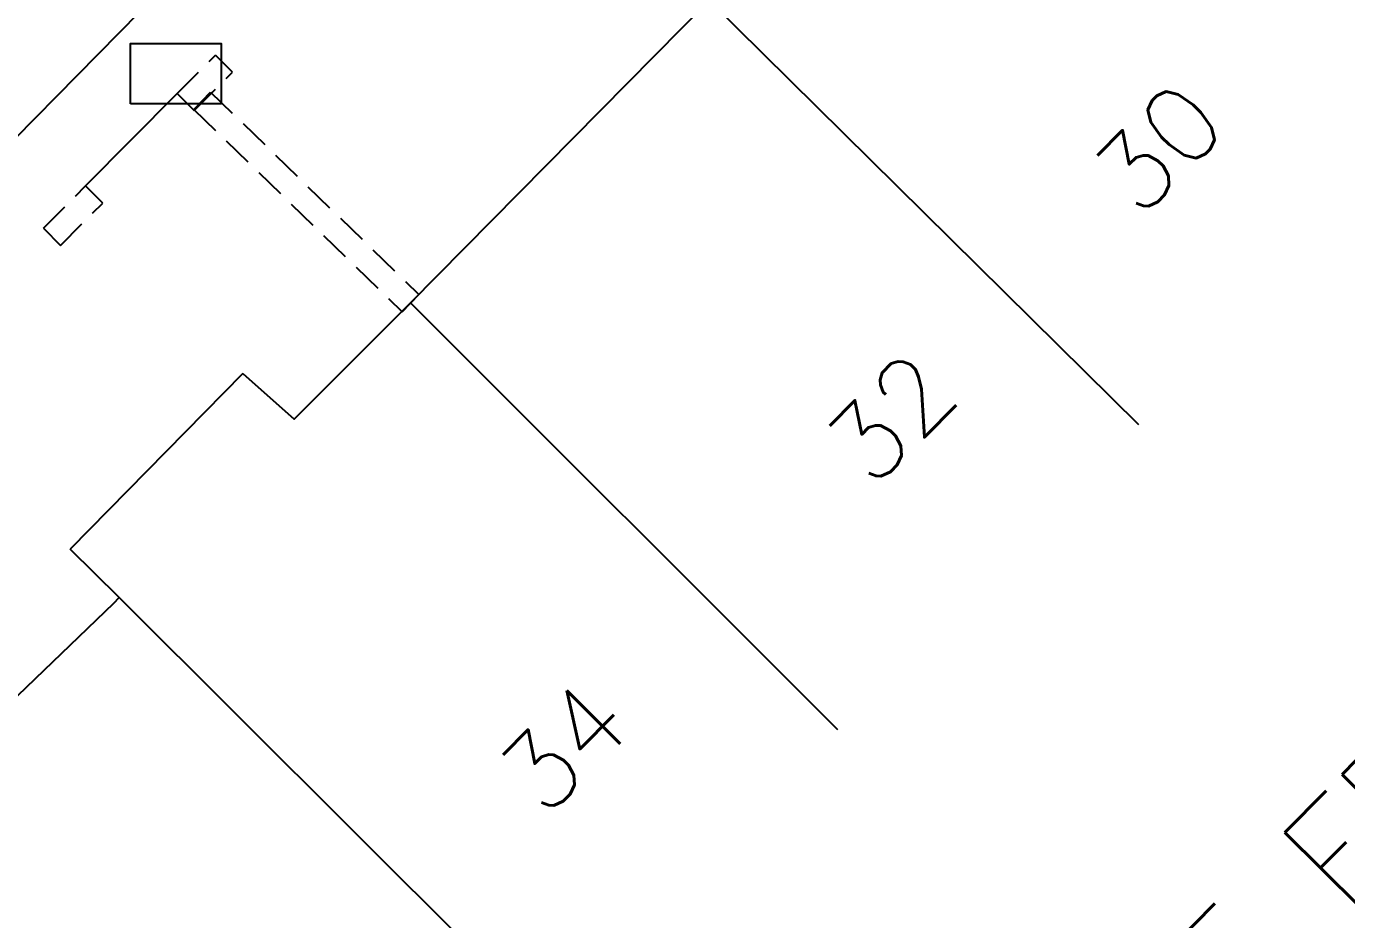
# Model space of a CAD drawing. Header units: millimetres. Extents: x 133000 to 134000, y 143000 to 144000.
# Drawn here: x 133299.06 to 133320.94, y 143731.81 to 143746.61 of the extents above; entities that cross this region are included whole.
import ezdxf
from ezdxf.enums import TextEntityAlignment as Align

# ---------------------------------------------------------------- set-up
doc = ezdxf.new("R2010")
doc.units = ezdxf.units.MM
doc.linetypes.add('DASHED', pattern=[0.75, 0.5, -0.25])
doc.layers.get('0').update_dxf_attribs({"linetype": 'CONTINUOUS'})
for name, color, linetype in [('W0008', 7, 'CONTINUOUS'), ('W0100', 7, 'CONTINUOUS'), ('W0105', 7, 'CONTINUOUS'), ('W0112', 1, 'DASHED'), ('W0989', 7, 'CONTINUOUS'), ('W0991', 7, 'CONTINUOUS'), ('W1102', 7, 'CONTINUOUS'), ('W1471', 7, 'CONTINUOUS')]:
    doc.layers.add(name, color=color, linetype=linetype)
doc.styles.get("Standard").update_dxf_attribs({"font": 'romans.shx', "width": 0.85})

# ---------------------------------------------------------------- blocks, each defined once
blk = doc.blocks.new('T1471')
at = {"color": 0, "linetype": 'Continuous', "flags": 128}
blk.add_lwpolyline([(-0.75, -0.5), (-0.75, 0.5), (0.75, 0.5), (0.75, -0.5), (-0.75, -0.5)], dxfattribs=at)

msp = doc.modelspace()

# ---------------------------------------------------------------- linework, layer by layer
at = {"layer": 'W0008'}
msp.add_lwpolyline([(133343.576, 143813.071), (133340.673, 143807.567), (133338.368, 143803.159), (133336.479, 143799.484), (133331.006, 143789.12), (133325.323, 143778.341), (133321.957, 143771.959), (133319.532, 143767.464), (133317.992, 143764.944), (133316.92, 143763.282), (133316.66, 143762.981), (133315.442, 143761.585), (133294.028, 143739.836), (133289.505, 143735.282), (133285.301, 143731.068)], dxfattribs=at)
at = {"layer": 'W0100'}
msp.add_line((133302.647, 143740.86), (133299.786, 143737.947), dxfattribs=at)
for points in [[(133302.647, 143740.86), (133303.502, 143740.098), (133305.429, 143742.026), (133310.379, 143747.039)], [(133298.779, 143735.382), (133300.513, 143737.051), (133300.601, 143737.144), (133299.786, 143737.947)]]:
    msp.add_lwpolyline(points, dxfattribs=at)
at = {"layer": 'W0105'}
msp.add_line((133300.041, 143743.968), (133301.56, 143745.5), dxfattribs=at)
at = {"layer": 'W0112'}
for points in [[(133301.559, 143745.5), (133301.841, 143745.216), (133302.479, 143745.849), (133302.198, 143746.133), (133302.198, 143746.133), (133302.198, 143746.133), (133302.198, 143746.133), (133302.198, 143746.133), (133302.198, 143746.133), (133302.198, 143746.133), (133302.198, 143746.133), (133302.198, 143746.133), (133302.198, 143746.133), (133302.198, 143746.133), (133302.198, 143746.133), (133302.198, 143746.133), (133302.198, 143746.133), (133302.198, 143746.133), (133302.198, 143746.133), (133302.198, 143746.133), (133302.198, 143746.133), (133302.198, 143746.133), (133302.198, 143746.133), (133302.198, 143746.133), (133302.198, 143746.133), (133302.198, 143746.133), (133302.198, 143746.133), (133302.198, 143746.133), (133302.198, 143746.133), (133302.198, 143746.133), (133302.198, 143746.133), (133302.198, 143746.133), (133302.198, 143746.133), (133302.198, 143746.133), (133302.198, 143746.133), (133302.198, 143746.133), (133302.198, 143746.133), (133302.198, 143746.133), (133302.198, 143746.133), (133302.198, 143746.133), (133302.198, 143746.133), (133302.198, 143746.133), (133302.198, 143746.133), (133302.198, 143746.133), (133302.198, 143746.133), (133302.198, 143746.133), (133302.198, 143746.133), (133302.198, 143746.133), (133302.198, 143746.133), (133302.198, 143746.133), (133302.198, 143746.133), (133302.198, 143746.133), (133302.198, 143746.133), (133302.198, 143746.133), (133302.198, 143746.133), (133302.198, 143746.133), (133302.198, 143746.133), (133302.198, 143746.133), (133302.198, 143746.133), (133302.198, 143746.133), (133302.198, 143746.133), (133302.198, 143746.133), (133302.198, 143746.133), (133302.198, 143746.133), (133302.198, 143746.133), (133302.198, 143746.133), (133302.198, 143746.133), (133302.198, 143746.133), (133302.198, 143746.133), (133302.198, 143746.133), (133302.198, 143746.133), (133302.198, 143746.133), (133302.198, 143746.133), (133302.198, 143746.133), (133302.198, 143746.133), (133302.198, 143746.133), (133302.198, 143746.133), (133302.198, 143746.133), (133302.198, 143746.133), (133302.198, 143746.133), (133302.198, 143746.133), (133302.198, 143746.133), (133302.198, 143746.133), (133302.198, 143746.133), (133302.198, 143746.133), (133302.198, 143746.133), (133302.198, 143746.133), (133302.198, 143746.133), (133302.198, 143746.133), (133302.198, 143746.133), (133302.198, 143746.133), (133302.198, 143746.133), (133302.198, 143746.133), (133302.198, 143746.133), (133302.198, 143746.133), (133302.198, 143746.133), (133302.198, 143746.133), (133302.198, 143746.133), (133302.198, 143746.133), (133302.198, 143746.133), (133302.198, 143746.133), (133302.198, 143746.133), (133302.198, 143746.133), (133302.198, 143746.133), (133302.198, 143746.133), (133302.198, 143746.133), (133302.198, 143746.133), (133302.198, 143746.133), (133302.198, 143746.133), (133302.198, 143746.133), (133302.198, 143746.133), (133302.198, 143746.133), (133302.198, 143746.133), (133302.198, 143746.133), (133302.198, 143746.133), (133302.198, 143746.133), (133302.198, 143746.133), (133302.198, 143746.133), (133302.198, 143746.133), (133302.198, 143746.133)], [(133301.559, 143745.5), (133302.198, 143746.133), (133302.198, 143746.133), (133302.198, 143746.133), (133302.198, 143746.133), (133302.198, 143746.133), (133302.198, 143746.133), (133302.198, 143746.133), (133302.198, 143746.133), (133302.198, 143746.133), (133302.198, 143746.133), (133302.198, 143746.133), (133302.198, 143746.133), (133302.198, 143746.133), (133302.198, 143746.133), (133302.198, 143746.133), (133302.198, 143746.133), (133302.198, 143746.133), (133302.198, 143746.133), (133302.198, 143746.133), (133302.198, 143746.133), (133302.198, 143746.133), (133302.198, 143746.133), (133302.198, 143746.133), (133302.198, 143746.133), (133302.198, 143746.133), (133302.198, 143746.133), (133302.198, 143746.133), (133302.198, 143746.133), (133302.198, 143746.133), (133302.198, 143746.133), (133302.198, 143746.133), (133302.198, 143746.133), (133302.198, 143746.133), (133302.198, 143746.133), (133302.198, 143746.133), (133302.198, 143746.133), (133302.198, 143746.133), (133302.198, 143746.133), (133302.198, 143746.133), (133302.198, 143746.133), (133302.198, 143746.133), (133302.198, 143746.133), (133302.198, 143746.133), (133302.198, 143746.133), (133302.198, 143746.133), (133302.198, 143746.133), (133302.198, 143746.133), (133302.198, 143746.133), (133302.198, 143746.133), (133302.198, 143746.133), (133302.198, 143746.133), (133302.198, 143746.133), (133302.198, 143746.133), (133302.198, 143746.133), (133302.198, 143746.133), (133302.198, 143746.133), (133302.198, 143746.133), (133302.198, 143746.133), (133302.198, 143746.133), (133302.198, 143746.133), (133302.198, 143746.133), (133302.198, 143746.133), (133302.198, 143746.133), (133302.198, 143746.133), (133302.198, 143746.133), (133302.198, 143746.133), (133302.198, 143746.133), (133302.198, 143746.133), (133302.198, 143746.133), (133302.198, 143746.133), (133302.198, 143746.133), (133302.198, 143746.133), (133302.198, 143746.133), (133302.198, 143746.133), (133302.198, 143746.133), (133302.198, 143746.133), (133302.198, 143746.133), (133302.198, 143746.133), (133302.198, 143746.133), (133302.198, 143746.133), (133302.198, 143746.133), (133302.198, 143746.133), (133302.198, 143746.133), (133302.198, 143746.133), (133302.198, 143746.133), (133302.198, 143746.133), (133302.198, 143746.133), (133302.198, 143746.133), (133302.198, 143746.133), (133302.198, 143746.133), (133302.198, 143746.133), (133302.198, 143746.133), (133302.198, 143746.133), (133302.198, 143746.133), (133302.198, 143746.133), (133302.198, 143746.133), (133302.198, 143746.133), (133302.198, 143746.133), (133302.198, 143746.133), (133302.198, 143746.133), (133302.198, 143746.133), (133302.198, 143746.133), (133302.198, 143746.133), (133302.198, 143746.133), (133302.198, 143746.133), (133302.198, 143746.133), (133302.198, 143746.133), (133302.198, 143746.133), (133302.198, 143746.133), (133302.198, 143746.133), (133302.198, 143746.133), (133302.198, 143746.133), (133302.198, 143746.133), (133302.198, 143746.133), (133302.198, 143746.133), (133302.198, 143746.133), (133302.198, 143746.133), (133302.198, 143746.133), (133302.198, 143746.133)], [(133301.837, 143745.234), (133302.116, 143745.521), (133305.567, 143742.167), (133305.428, 143742.023), (133305.428, 143742.023), (133305.428, 143742.023), (133305.428, 143742.023), (133305.428, 143742.023), (133305.428, 143742.023), (133305.428, 143742.023), (133305.428, 143742.023), (133305.428, 143742.023), (133305.428, 143742.023), (133305.428, 143742.023), (133305.428, 143742.023), (133305.428, 143742.023), (133305.428, 143742.023), (133305.428, 143742.023), (133305.428, 143742.023), (133305.428, 143742.023), (133305.428, 143742.023), (133305.428, 143742.023), (133305.428, 143742.023), (133305.428, 143742.023), (133305.428, 143742.023), (133305.428, 143742.023), (133305.428, 143742.023), (133305.428, 143742.023), (133305.428, 143742.023), (133305.428, 143742.023), (133305.428, 143742.023), (133305.428, 143742.023), (133305.428, 143742.023), (133305.428, 143742.023), (133305.428, 143742.023), (133305.428, 143742.023), (133305.428, 143742.023), (133305.428, 143742.023), (133305.428, 143742.023), (133305.428, 143742.023), (133305.428, 143742.023), (133305.428, 143742.023), (133305.428, 143742.023), (133305.428, 143742.023), (133305.428, 143742.023), (133305.428, 143742.023), (133305.428, 143742.023), (133305.428, 143742.023), (133305.428, 143742.023), (133305.428, 143742.023), (133305.428, 143742.023), (133305.428, 143742.023), (133305.428, 143742.023), (133305.428, 143742.023), (133305.428, 143742.023), (133305.428, 143742.023), (133305.428, 143742.023), (133305.428, 143742.023), (133305.428, 143742.023), (133305.428, 143742.023), (133305.428, 143742.023), (133305.428, 143742.023), (133305.428, 143742.023), (133305.428, 143742.023), (133305.428, 143742.023), (133305.428, 143742.023), (133305.428, 143742.023), (133305.428, 143742.023), (133305.428, 143742.023), (133305.428, 143742.023), (133305.428, 143742.023), (133305.428, 143742.023), (133305.428, 143742.023), (133305.428, 143742.023), (133305.428, 143742.023), (133305.428, 143742.023), (133305.428, 143742.023), (133305.428, 143742.023), (133305.428, 143742.023), (133305.428, 143742.023), (133305.428, 143742.023), (133305.428, 143742.023), (133305.428, 143742.023), (133305.428, 143742.023), (133305.428, 143742.023), (133305.428, 143742.023), (133305.428, 143742.023), (133305.428, 143742.023), (133305.428, 143742.023), (133305.428, 143742.023), (133305.428, 143742.023), (133305.428, 143742.023), (133305.428, 143742.023), (133305.428, 143742.023), (133305.428, 143742.023), (133305.428, 143742.023), (133305.428, 143742.023), (133305.428, 143742.023), (133305.428, 143742.023), (133305.428, 143742.023), (133305.428, 143742.023), (133305.428, 143742.023), (133305.428, 143742.023), (133305.428, 143742.023), (133305.428, 143742.023), (133305.428, 143742.023), (133305.428, 143742.023), (133305.428, 143742.023), (133305.428, 143742.023), (133305.428, 143742.023), (133305.428, 143742.023), (133305.428, 143742.023), (133305.428, 143742.023), (133305.428, 143742.023), (133305.428, 143742.023), (133305.428, 143742.023), (133305.428, 143742.023), (133305.428, 143742.023), (133305.428, 143742.023), (133305.428, 143742.023)], [(133301.837, 143745.234), (133305.288, 143741.88), (133305.428, 143742.023), (133305.428, 143742.023), (133305.428, 143742.023), (133305.428, 143742.023), (133305.428, 143742.023), (133305.428, 143742.023), (133305.428, 143742.023), (133305.428, 143742.023), (133305.428, 143742.023), (133305.428, 143742.023), (133305.428, 143742.023), (133305.428, 143742.023), (133305.428, 143742.023), (133305.428, 143742.023), (133305.428, 143742.023), (133305.428, 143742.023), (133305.428, 143742.023), (133305.428, 143742.023), (133305.428, 143742.023), (133305.428, 143742.023), (133305.428, 143742.023), (133305.428, 143742.023), (133305.428, 143742.023), (133305.428, 143742.023), (133305.428, 143742.023), (133305.428, 143742.023), (133305.428, 143742.023), (133305.428, 143742.023), (133305.428, 143742.023), (133305.428, 143742.023), (133305.428, 143742.023), (133305.428, 143742.023), (133305.428, 143742.023), (133305.428, 143742.023), (133305.428, 143742.023), (133305.428, 143742.023), (133305.428, 143742.023), (133305.428, 143742.023), (133305.428, 143742.023), (133305.428, 143742.023), (133305.428, 143742.023), (133305.428, 143742.023), (133305.428, 143742.023), (133305.428, 143742.023), (133305.428, 143742.023), (133305.428, 143742.023), (133305.428, 143742.023), (133305.428, 143742.023), (133305.428, 143742.023), (133305.428, 143742.023), (133305.428, 143742.023), (133305.428, 143742.023), (133305.428, 143742.023), (133305.428, 143742.023), (133305.428, 143742.023), (133305.428, 143742.023), (133305.428, 143742.023), (133305.428, 143742.023), (133305.428, 143742.023), (133305.428, 143742.023), (133305.428, 143742.023), (133305.428, 143742.023), (133305.428, 143742.023), (133305.428, 143742.023), (133305.428, 143742.023), (133305.428, 143742.023), (133305.428, 143742.023), (133305.428, 143742.023), (133305.428, 143742.023), (133305.428, 143742.023), (133305.428, 143742.023), (133305.428, 143742.023), (133305.428, 143742.023), (133305.428, 143742.023), (133305.428, 143742.023), (133305.428, 143742.023), (133305.428, 143742.023), (133305.428, 143742.023), (133305.428, 143742.023), (133305.428, 143742.023), (133305.428, 143742.023), (133305.428, 143742.023), (133305.428, 143742.023), (133305.428, 143742.023), (133305.428, 143742.023), (133305.428, 143742.023), (133305.428, 143742.023), (133305.428, 143742.023), (133305.428, 143742.023), (133305.428, 143742.023), (133305.428, 143742.023), (133305.428, 143742.023), (133305.428, 143742.023), (133305.428, 143742.023), (133305.428, 143742.023), (133305.428, 143742.023), (133305.428, 143742.023), (133305.428, 143742.023), (133305.428, 143742.023), (133305.428, 143742.023), (133305.428, 143742.023), (133305.428, 143742.023), (133305.428, 143742.023), (133305.428, 143742.023), (133305.428, 143742.023), (133305.428, 143742.023), (133305.428, 143742.023), (133305.428, 143742.023), (133305.428, 143742.023), (133305.428, 143742.023), (133305.428, 143742.023), (133305.428, 143742.023), (133305.428, 143742.023), (133305.428, 143742.023), (133305.428, 143742.023), (133305.428, 143742.023), (133305.428, 143742.023), (133305.428, 143742.023)], [(133299.345, 143743.264), (133299.628, 143742.981), (133300.327, 143743.682), (133300.044, 143743.965), (133300.044, 143743.965), (133300.044, 143743.965), (133300.044, 143743.965), (133300.044, 143743.965), (133300.044, 143743.965), (133300.044, 143743.965), (133300.044, 143743.965), (133300.044, 143743.965), (133300.044, 143743.965), (133300.044, 143743.965), (133300.044, 143743.965), (133300.044, 143743.965), (133300.044, 143743.965), (133300.044, 143743.965), (133300.044, 143743.965), (133300.044, 143743.965), (133300.044, 143743.965), (133300.044, 143743.965), (133300.044, 143743.965), (133300.044, 143743.965), (133300.044, 143743.965), (133300.044, 143743.965), (133300.044, 143743.965), (133300.044, 143743.965), (133300.044, 143743.965), (133300.044, 143743.965), (133300.044, 143743.965), (133300.044, 143743.965), (133300.044, 143743.965), (133300.044, 143743.965), (133300.044, 143743.965), (133300.044, 143743.965), (133300.044, 143743.965), (133300.044, 143743.965), (133300.044, 143743.965), (133300.044, 143743.965), (133300.044, 143743.965), (133300.044, 143743.965), (133300.044, 143743.965), (133300.044, 143743.965), (133300.044, 143743.965), (133300.044, 143743.965), (133300.044, 143743.965), (133300.044, 143743.965), (133300.044, 143743.965), (133300.044, 143743.965), (133300.044, 143743.965), (133300.044, 143743.965), (133300.044, 143743.965), (133300.044, 143743.965), (133300.044, 143743.965), (133300.044, 143743.965), (133300.044, 143743.965), (133300.044, 143743.965), (133300.044, 143743.965), (133300.044, 143743.965), (133300.044, 143743.965), (133300.044, 143743.965), (133300.044, 143743.965), (133300.044, 143743.965), (133300.044, 143743.965), (133300.044, 143743.965), (133300.044, 143743.965), (133300.044, 143743.965), (133300.044, 143743.965), (133300.044, 143743.965), (133300.044, 143743.965), (133300.044, 143743.965), (133300.044, 143743.965), (133300.044, 143743.965), (133300.044, 143743.965), (133300.044, 143743.965), (133300.044, 143743.965), (133300.044, 143743.965), (133300.044, 143743.965), (133300.044, 143743.965), (133300.044, 143743.965), (133300.044, 143743.965), (133300.044, 143743.965), (133300.044, 143743.965), (133300.044, 143743.965), (133300.044, 143743.965), (133300.044, 143743.965), (133300.044, 143743.965), (133300.044, 143743.965), (133300.044, 143743.965), (133300.044, 143743.965), (133300.044, 143743.965), (133300.044, 143743.965), (133300.044, 143743.965), (133300.044, 143743.965), (133300.044, 143743.965), (133300.044, 143743.965), (133300.044, 143743.965), (133300.044, 143743.965), (133300.044, 143743.965), (133300.044, 143743.965), (133300.044, 143743.965), (133300.044, 143743.965), (133300.044, 143743.965), (133300.044, 143743.965), (133300.044, 143743.965), (133300.044, 143743.965), (133300.044, 143743.965), (133300.044, 143743.965), (133300.044, 143743.965), (133300.044, 143743.965), (133300.044, 143743.965), (133300.044, 143743.965), (133300.044, 143743.965), (133300.044, 143743.965), (133300.044, 143743.965), (133300.044, 143743.965), (133300.044, 143743.965), (133300.044, 143743.965), (133300.044, 143743.965)], [(133299.345, 143743.264), (133300.044, 143743.965), (133300.044, 143743.965), (133300.044, 143743.965), (133300.044, 143743.965), (133300.044, 143743.965), (133300.044, 143743.965), (133300.044, 143743.965), (133300.044, 143743.965), (133300.044, 143743.965), (133300.044, 143743.965), (133300.044, 143743.965), (133300.044, 143743.965), (133300.044, 143743.965), (133300.044, 143743.965), (133300.044, 143743.965), (133300.044, 143743.965), (133300.044, 143743.965), (133300.044, 143743.965), (133300.044, 143743.965), (133300.044, 143743.965), (133300.044, 143743.965), (133300.044, 143743.965), (133300.044, 143743.965), (133300.044, 143743.965), (133300.044, 143743.965), (133300.044, 143743.965), (133300.044, 143743.965), (133300.044, 143743.965), (133300.044, 143743.965), (133300.044, 143743.965), (133300.044, 143743.965), (133300.044, 143743.965), (133300.044, 143743.965), (133300.044, 143743.965), (133300.044, 143743.965), (133300.044, 143743.965), (133300.044, 143743.965), (133300.044, 143743.965), (133300.044, 143743.965), (133300.044, 143743.965), (133300.044, 143743.965), (133300.044, 143743.965), (133300.044, 143743.965), (133300.044, 143743.965), (133300.044, 143743.965), (133300.044, 143743.965), (133300.044, 143743.965), (133300.044, 143743.965), (133300.044, 143743.965), (133300.044, 143743.965), (133300.044, 143743.965), (133300.044, 143743.965), (133300.044, 143743.965), (133300.044, 143743.965), (133300.044, 143743.965), (133300.044, 143743.965), (133300.044, 143743.965), (133300.044, 143743.965), (133300.044, 143743.965), (133300.044, 143743.965), (133300.044, 143743.965), (133300.044, 143743.965), (133300.044, 143743.965), (133300.044, 143743.965), (133300.044, 143743.965), (133300.044, 143743.965), (133300.044, 143743.965), (133300.044, 143743.965), (133300.044, 143743.965), (133300.044, 143743.965), (133300.044, 143743.965), (133300.044, 143743.965), (133300.044, 143743.965), (133300.044, 143743.965), (133300.044, 143743.965), (133300.044, 143743.965), (133300.044, 143743.965), (133300.044, 143743.965), (133300.044, 143743.965), (133300.044, 143743.965), (133300.044, 143743.965), (133300.044, 143743.965), (133300.044, 143743.965), (133300.044, 143743.965), (133300.044, 143743.965), (133300.044, 143743.965), (133300.044, 143743.965), (133300.044, 143743.965), (133300.044, 143743.965), (133300.044, 143743.965), (133300.044, 143743.965), (133300.044, 143743.965), (133300.044, 143743.965), (133300.044, 143743.965), (133300.044, 143743.965), (133300.044, 143743.965), (133300.044, 143743.965), (133300.044, 143743.965), (133300.044, 143743.965), (133300.044, 143743.965), (133300.044, 143743.965), (133300.044, 143743.965), (133300.044, 143743.965), (133300.044, 143743.965), (133300.044, 143743.965), (133300.044, 143743.965), (133300.044, 143743.965), (133300.044, 143743.965), (133300.044, 143743.965), (133300.044, 143743.965), (133300.044, 143743.965), (133300.044, 143743.965), (133300.044, 143743.965), (133300.044, 143743.965), (133300.044, 143743.965), (133300.044, 143743.965), (133300.044, 143743.965), (133300.044, 143743.965), (133300.044, 143743.965)]]:
    msp.add_lwpolyline(points, dxfattribs=at)
at = {"layer": 'W1102'}
for p, q in [((133310.379, 143747.039), (133317.495, 143740.014)), ((133305.429, 143742.026), (133312.504, 143734.959)), ((133300.601, 143737.144), (133307.684, 143730.085))]:
    msp.add_line(p, q, dxfattribs=at)

# ---------------------------------------------------------------- block references
at = {"layer": 'W1471'}
msp.add_blockref('T1471', (133301.538, 143745.829), dxfattribs=at)

# ---------------------------------------------------------------- texts
at = {"layer": 'W0989'}
msp.add_text('RUE DE FRANCE', height=1.75, rotation=45.3921, dxfattribs=at).set_placement((133319.938, 143732.021), align=Align.MIDDLE)
at = {"layer": 'W0991'}
for s, rotation, p in [('30', 45.1491, (133317.825, 143744.599)), ('32', 45.3676, (133313.389, 143740.125)), ('34', 45.026, (133307.972, 143734.667))]:
    msp.add_text(s, height=1.25, rotation=rotation, dxfattribs=at).set_placement(p, align=Align.MIDDLE)

doc.saveas('drawing.dxf')
